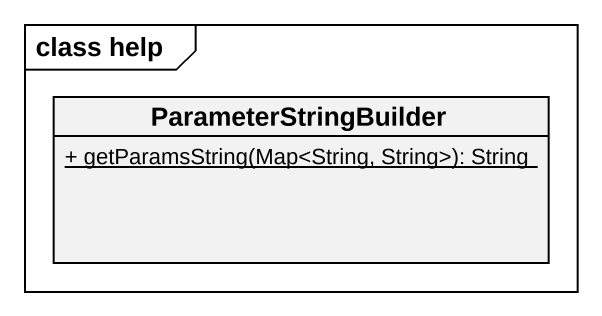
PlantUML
@startuml
mainframe class help
hide circle
hide empty members
skinparam classAttributeIconSize 0
class ParameterStringBuilder {
  {static} + getParamsString(Map<String, String>): String
}
@enduml
